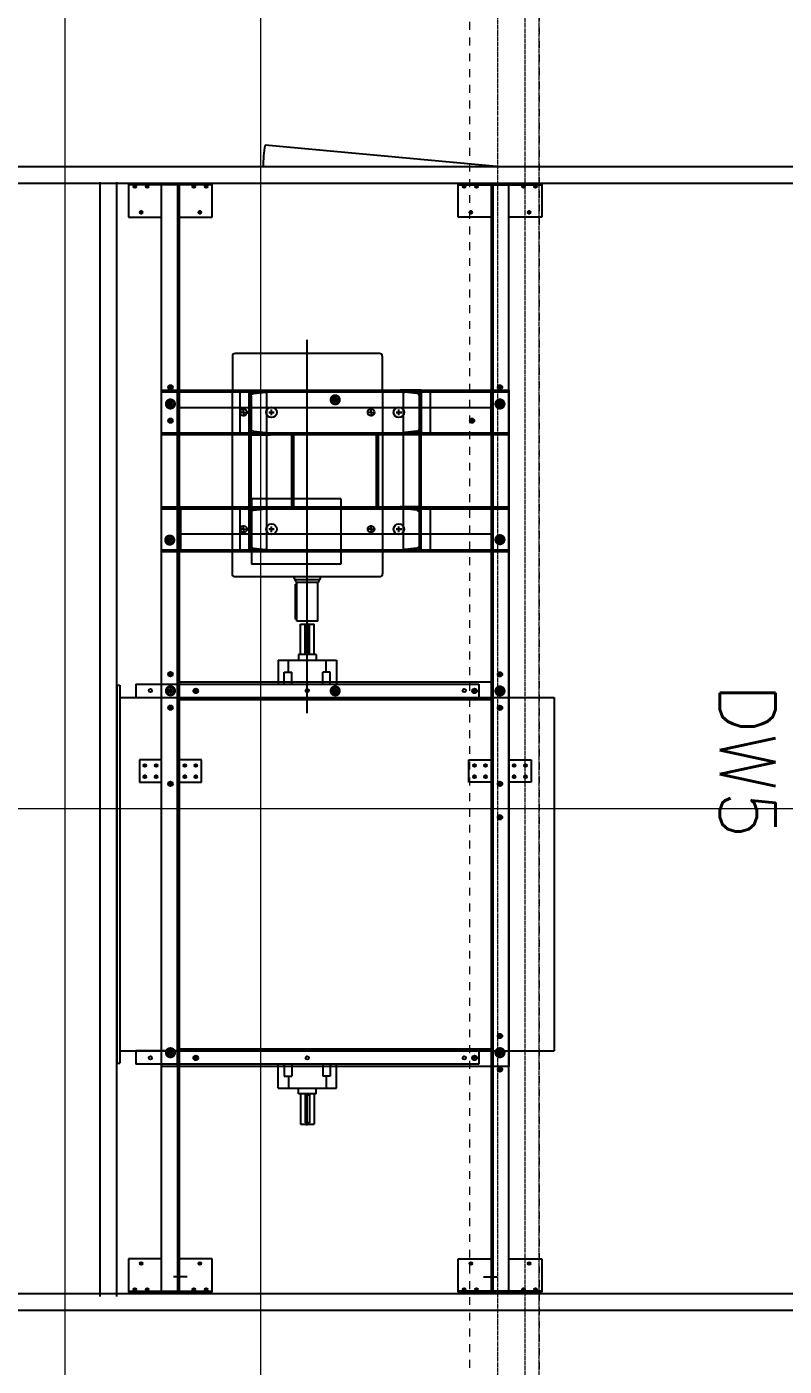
# Model space of a CAD drawing. Extents: x -32000 to 416743, y -254124 to 144214.
# Drawn here: x 251762 to 254479, y 79000 to 83802 of the extents above; entities that cross this region are included whole.
import ezdxf

# ---------------------------------------------------------------- set-up
doc = ezdxf.new("R2010")
doc.units = 0
doc.header["$LTSCALE"] = 10
for name, pattern in [('H12PL4$0$JJP_三點線', [0.9, 0.3, -0.15, 0, -0.15, 0, -0.15, 0, -0.15]), ('H12PL4$0$TAI_虛線', [5.644, 2.822, -2.822]), ('XFM1Q40$0$HIDDEN', [9.525, 6.35, -3.175]), ('XFM7P40ICA$0$H12PL4$0$DOTK1', [0.01, 0.005, -0.005]), ('XFM7P40ICA$0$H12PL4$0$JJP_三點線', [0.9, 0.3, -0.15, 0, -0.15, 0, -0.15, 0, -0.15]), ('XFM7P40ICA$0$H12PL4$0$JJP_虛線(退縮線、投影線、地下室範圍、非屬本工程、圖面分區)', [0.45, 0.3, -0.15])]:
    doc.linetypes.add(name, pattern=pattern)
for name, color, linetype in [('H12PL4$0$S-GRID', 252, 'Continuous'), ('H12PL4$0$S-SLAB-SHOW', 252, 'Continuous'), ('XFM1Q40$0$TYPE14X10', 7, 'Continuous'), ('XFM1Q40$0$槽鐵', 21, 'Continuous'), ('XFM7P40ICA$0$H12PL4$0$A-WALL-EX', 252, 'Continuous'), ('XFM7P40ICA$0$H12PL4$0$L40_19_MEJI', 252, 'Continuous'), ('XFM7P40ICA$0$H12PL4$0$L40_19_SUGATAD', 252, 'Continuous'), ('XFM7P40ICA$0$H12PL4$0$L40_19_TEMP', 252, 'Continuous'), ('XFM7P40ICA$0$H12PL4$0$S-GRID', 252, 'Continuous')]:
    doc.layers.add(name, color=color, linetype=linetype)
doc.styles.add('XFM1Q40$0$LSP', font='SIMPLEX.shx', dxfattribs={"bigfont": 'chineset.shx'})

# ---------------------------------------------------------------- blocks, each defined once
blk = doc.blocks.new('H12PL4')
at = {"layer": 'H12PL4$0$S-GRID', "linetype": 'H12PL4$0$JJP_三點線', "lineweight": 0}
blk.add_line((252600, 128250), (252600, -28000), dxfattribs=at)
at = {"layer": 'H12PL4$0$S-SLAB-SHOW', "linetype": 'H12PL4$0$TAI_虛線', "lineweight": 0, "flags": 128}
blk.add_lwpolyline([(253350, 87149.7), (253350, 32850)], dxfattribs=at)
blk = doc.blocks.new('XFM1Q40$0$A$C79553BDF')
at = {"layer": 'XFM1Q40$0$槽鐵', "linetype": 'XFM1Q40$0$HIDDEN', "ltscale": 100}
for p, q in [((-3365, 16129.1), (-3365, 16204.1)), ((-3365, 16192.1), (-3362.5, 16192.1)), ((-3352.8, 16144.7), (-3357.5, 16187.6)), ((-3217.1, 16144.7), (-3212.4, 16187.6)), ((-3205, 16192.1), (-3207.4, 16192.1)), ((-3205, 16129.1), (-3205, 16204.1)), ((-3227.1, 16135.6), (-3342.8, 16135.6)), ((-3210, 16129.1), (-3360, 16129.1))]:
    blk.add_line(p, q, dxfattribs=at)
for centre, radius, start, end in [((-3362.5, 16187.1), 5, 5, 90), ((-3207.4, 16187.1), 5, 90, 175), ((-3342.8, 16145.6), 10, 185, 270), ((-3227.1, 16145.6), 10, 270, 355)]:
    blk.add_arc(centre, radius, start, end, dxfattribs=at)
blk = doc.blocks.new('XFM1Q40$0$A$C10876e96')
at = {"layer": 'XFM1Q40$0$TYPE14X10', "color": 22}
for p, q in [((5253.2, 4100), (4410, 4178.1)), ((11918.2, 4100), (1318.2, 4100)), ((5253.2, 4100), (4403.2, 4100)), ((11858.2, 4040), (1318.2, 4040)), ((3818.2, 50), (3818.2, 4045)), ((3878.2, 50), (3878.2, 4045)), ((3920.6, 4040), (3920.6, 3920)), ((4220.6, 4040), (3920.6, 4040)), ((4220.6, 4036), (3920.6, 4036)), ((3942.6, 4032), (3942.6, 4036)), ((3986.6, 4032), (3986.6, 4036)), ((4039.1, 69), (4039.1, 4036)), ((4095.6, 4036), (4095.6, 69)), ((4102.1, 4036), (4102.1, 69)), ((4154.6, 4032), (4154.6, 4036)), ((4198.6, 4032), (4198.6, 4036)), ((4220.6, 3920), (4220.6, 4040)), ((5102.6, 3920), (5102.6, 4040)), ((5102.6, 4040), (5402.6, 4040)), ((5102.6, 4036), (5402.6, 4036)), ((5124.6, 4032), (5124.6, 4036)), ((5168.6, 4032), (5168.6, 4036)), ((5221.1, 4036), (5221.1, 69)), ((5227.6, 4036), (5227.6, 69)), ((5284.1, 69), (5284.1, 4036)), ((5336.6, 4032), (5336.6, 4036)), ((5380.6, 4032), (5380.6, 4036)), ((5402.6, 4040), (5402.6, 3920)), ((3940.6, 4030), (3936.6, 4030)), ((3943.6, 4030), (3941.6, 4030)), ((3942.6, 4029), (3942.6, 4031)), ((3942.6, 4028), (3942.6, 4024)), ((3944.6, 4030), (3948.6, 4030)), ((3984.6, 4030), (3980.6, 4030)), ((3987.6, 4030), (3985.6, 4030)), ((3986.6, 4029), (3986.6, 4031)), ((3986.6, 4028), (3986.6, 4024)), ((3988.6, 4030), (3992.6, 4030)), ((4152.6, 4030), (4148.6, 4030)), ((4155.6, 4030), (4153.6, 4030)), ((4154.6, 4029), (4154.6, 4031)), ((4154.6, 4028), (4154.6, 4024)), ((4156.6, 4030), (4160.6, 4030)), ((4196.6, 4030), (4192.6, 4030)), ((4199.6, 4030), (4197.6, 4030)), ((4198.6, 4029), (4198.6, 4031)), ((4198.6, 4028), (4198.6, 4024)), ((4200.6, 4030), (4204.6, 4030)), ((5122.6, 4030), (5118.6, 4030)), ((5123.6, 4030), (5125.6, 4030)), ((5124.6, 4029), (5124.6, 4031)), ((5124.6, 4028), (5124.6, 4024)), ((5126.6, 4030), (5130.6, 4030)), ((5166.6, 4030), (5162.6, 4030)), ((5167.6, 4030), (5169.6, 4030)), ((5168.6, 4029), (5168.6, 4031)), ((5168.6, 4028), (5168.6, 4024)), ((5170.6, 4030), (5174.6, 4030)), ((5334.6, 4030), (5330.6, 4030)), ((5335.6, 4030), (5337.6, 4030)), ((5336.6, 4029), (5336.6, 4031)), ((5336.6, 4028), (5336.6, 4024)), ((5338.6, 4030), (5342.6, 4030)), ((5378.6, 4030), (5374.6, 4030)), ((5379.6, 4030), (5381.6, 4030)), ((5380.6, 4029), (5380.6, 4031)), ((5380.6, 4028), (5380.6, 4024)), ((5382.6, 4030), (5386.6, 4030)), ((3965.6, 3939), (3965.6, 3943)), ((3965.6, 3936), (3965.6, 3938)), ((4175.6, 3939), (4175.6, 3943)), ((4175.6, 3936), (4175.6, 3938)), ((5147.6, 3939), (5147.6, 3943)), ((5147.6, 3936), (5147.6, 3938)), ((5357.6, 3939), (5357.6, 3943)), ((5357.6, 3936), (5357.6, 3938)), ((3920.6, 3920), (4039.1, 3920)), ((3963.6, 3937), (3959.6, 3937)), ((3966.6, 3937), (3964.6, 3937)), ((3965.6, 3935), (3965.6, 3931)), ((3967.6, 3937), (3971.6, 3937)), ((4102.1, 3920), (4220.6, 3920)), ((4173.6, 3937), (4169.6, 3937)), ((4176.6, 3937), (4174.6, 3937)), ((4175.6, 3935), (4175.6, 3931)), ((4177.6, 3937), (4181.6, 3937)), ((5221.1, 3920), (5102.6, 3920)), ((5145.6, 3937), (5141.6, 3937)), ((5146.6, 3937), (5148.6, 3937)), ((5147.6, 3935), (5147.6, 3931)), ((5149.6, 3937), (5153.6, 3937)), ((5402.6, 3920), (5284.1, 3920)), ((5355.6, 3937), (5351.6, 3937)), ((5356.6, 3937), (5358.6, 3937)), ((5357.6, 3935), (5357.6, 3931)), ((5359.6, 3937), (5363.6, 3937)), ((4561.6, 2162.4), (4561.6, 3479.4)), ((4561.6, 2162.4), (4561.6, 3479.4)), ((4292.6, 3420.9), (4292.6, 3295.9)), ((4820.6, 3430.9), (4302.6, 3430.9)), ((4830.6, 3420.9), (4830.6, 3295.9)), ((4070.6, 3311.9), (4070.6, 3318.9)), ((5252.6, 3311.9), (5252.6, 3318.9)), ((4039.1, 3299.9), (5284.1, 3299.9)), ((4039.1, 874), (4039.1, 3299.9)), ((4039.1, 3293.4), (5284.1, 3293.4)), ((4068.6, 3309.9), (4061.6, 3309.9)), ((4071.6, 3309.9), (4069.6, 3309.9)), ((4070.6, 3310.9), (4070.6, 3308.9)), ((4070.6, 3307.9), (4070.6, 3300.9)), ((4072.6, 3309.9), (4079.6, 3309.9)), ((4095.6, 2732.9), (4095.6, 3299.9)), ((4095.6, 3144.9), (4095.6, 3299.9)), ((4102.1, 3144.9), (4102.1, 3299.9)), ((4102.1, 2732.9), (4102.1, 3299.9)), ((4831.6, 3295.9), (4291.6, 3295.9)), ((4291.6, 3295.9), (4291.6, 2640.9)), ((4320.6, 3144.9), (4320.6, 3294.9)), ((4353.1, 2720.9), (4353.1, 3299.9)), ((4359.6, 2720.9), (4359.6, 3299.9)), ((4416.1, 2721), (4416.1, 3299.9)), ((4661.6, 3259.9), (4661.6, 3269.9)), ((4831.6, 3295.9), (4831.6, 2640.9)), ((4907.1, 2720.9), (4907.1, 3299.9)), ((4963.6, 2720.9), (4963.6, 3298.4)), ((4970.1, 2720.9), (4970.1, 3299.9)), ((5002.6, 3294.9), (5002.6, 3144.9)), ((5221.1, 3144.9), (5221.1, 3299.9)), ((5221.1, 3299.9), (5221.1, 2732.9)), ((5227.6, 3299.9), (5227.6, 2732.9)), ((5227.6, 3144.9), (5227.6, 3299.9)), ((5250.6, 3309.9), (5243.6, 3309.9)), ((5251.6, 3309.9), (5253.6, 3309.9)), ((5252.6, 3310.9), (5252.6, 3308.9)), ((5252.6, 3307.9), (5252.6, 3300.9)), ((5254.6, 3309.9), (5261.6, 3309.9)), ((5284.1, 3299.9), (5284.1, 874)), ((4075.6, 3249.9), (4065.6, 3249.9)), ((4070.6, 3244.9), (4070.6, 3254.9)), ((4102.1, 3236.9), (5221.1, 3236.9)), ((4331.1, 3219.9), (4318.1, 3219.9)), ((4334.1, 3219.9), (4332.1, 3219.9)), ((4333.1, 3221.9), (4333.1, 3234.9)), ((4333.1, 3218.9), (4333.1, 3220.9)), ((4333.1, 3217.9), (4333.1, 3204.9)), ((4335.1, 3219.9), (4348.1, 3219.9)), ((4443.1, 3219.9), (4423.1, 3219.9)), ((4423.1, 3219.9), (4443.1, 3219.9)), ((4443.1, 3219.9), (4423.1, 3219.9)), ((4443.1, 3219.9), (4423.1, 3219.9)), ((4433.1, 3209.9), (4433.1, 3229.9)), ((4433.1, 3209.9), (4433.1, 3229.9)), ((4433.1, 3209.9), (4433.1, 3229.9)), ((4433.1, 3209.9), (4433.1, 3229.9)), ((4666.6, 3264.9), (4656.6, 3264.9)), ((4788.1, 3219.9), (4775.1, 3219.9)), ((4789.1, 3219.9), (4791.1, 3219.9)), ((4790.1, 3221.9), (4790.1, 3234.9)), ((4790.1, 3218.9), (4790.1, 3220.9)), ((4790.1, 3217.9), (4790.1, 3204.9)), ((4792.1, 3219.9), (4805.1, 3219.9)), ((4880.1, 3219.9), (4900.1, 3219.9)), ((4900.1, 3219.9), (4880.1, 3219.9)), ((4900.1, 3219.9), (4880.1, 3219.9)), ((4890.1, 3209.9), (4890.1, 3229.9)), ((4890.1, 3209.9), (4890.1, 3229.9)), ((4890.1, 3209.9), (4890.1, 3229.9)), ((5257.6, 3249.9), (5247.6, 3249.9)), ((5252.6, 3244.9), (5252.6, 3254.9)), ((4068.6, 3189.9), (4061.6, 3189.9)), ((4071.6, 3189.9), (4069.6, 3189.9)), ((4070.6, 3191.9), (4070.6, 3198.9)), ((4070.6, 3190.9), (4070.6, 3188.9)), ((4070.6, 3187.9), (4070.6, 3180.9)), ((4072.6, 3189.9), (4079.6, 3189.9)), ((5150.6, 3189.9), (5143.6, 3189.9)), ((5151.6, 3189.9), (5153.6, 3189.9)), ((5152.6, 3191.9), (5152.6, 3198.9)), ((5152.6, 3190.9), (5152.6, 3188.9)), ((5152.6, 3187.9), (5152.6, 3180.9)), ((5154.6, 3189.9), (5161.6, 3189.9)), ((4039.1, 3146.4), (5284.1, 3146.4)), ((4039.1, 3139.9), (5284.1, 3139.9)), ((4506.6, 2880.9), (4506.6, 3139.9)), ((4513.1, 2880.9), (4513.1, 3139.9)), ((4810.1, 2880.9), (4810.1, 3139.9)), ((4816.6, 2880.9), (4816.6, 3139.9)), ((4681.6, 2909.9), (4361.6, 2909.9)), ((4361.6, 2909.9), (4361.6, 2675.9)), ((4681.6, 2909.9), (4681.6, 2675.9)), ((4039.1, 2880.9), (5284.1, 2880.9)), ((4039.1, 2874.4), (5284.1, 2874.4)), ((4101.1, 2725.9), (4101.1, 2875.9)), ((4107.6, 2725.9), (4107.6, 2875.9)), ((4320.6, 2725.9), (4320.6, 2875.9)), ((5002.6, 2875.9), (5002.6, 2725.9)), ((4331.1, 2800.9), (4318.1, 2800.9)), ((4334.1, 2800.9), (4332.1, 2800.9)), ((4333.1, 2802.9), (4333.1, 2815.9)), ((4333.1, 2799.9), (4333.1, 2801.9)), ((4333.1, 2798.9), (4333.1, 2785.9)), ((4335.1, 2800.9), (4348.1, 2800.9)), ((4443.1, 2800.9), (4423.1, 2800.9)), ((4423.1, 2800.9), (4443.1, 2800.9)), ((4443.1, 2800.9), (4423.1, 2800.9)), ((4443.1, 2800.9), (4423.1, 2800.9)), ((4433.1, 2790.9), (4433.1, 2810.9)), ((4433.1, 2790.9), (4433.1, 2810.9)), ((4433.1, 2790.9), (4433.1, 2810.9)), ((4433.1, 2790.9), (4433.1, 2810.9)), ((4788.1, 2800.9), (4775.1, 2800.9)), ((4789.1, 2800.9), (4791.1, 2800.9)), ((4790.1, 2802.9), (4790.1, 2815.9)), ((4790.1, 2799.9), (4790.1, 2801.9)), ((4790.1, 2798.9), (4790.1, 2785.9)), ((4792.1, 2800.9), (4805.1, 2800.9)), ((4880.1, 2800.9), (4900.1, 2800.9)), ((4900.1, 2800.9), (4880.1, 2800.9)), ((4900.1, 2800.9), (4880.1, 2800.9)), ((4890.1, 2790.9), (4890.1, 2810.9)), ((4890.1, 2790.9), (4890.1, 2810.9)), ((4890.1, 2790.9), (4890.1, 2810.9)), ((4073.1, 2761.9), (4063.1, 2761.9)), ((4068.1, 2756.9), (4068.1, 2766.9)), ((4101.1, 2783.9), (5221.1, 2783.9)), ((5257.6, 2763.4), (5247.6, 2763.4)), ((5252.6, 2758.4), (5252.6, 2768.4)), ((4039.1, 2727.4), (5284.1, 2727.4)), ((4039.1, 2720.9), (5284.1, 2720.9)), ((4095.6, 874), (4095.6, 2735.4)), ((4102.1, 874), (4102.1, 2735.4)), ((4965.1, 2720.9), (4890.1, 2720.9)), ((5221.1, 2735.4), (5221.1, 874)), ((5227.6, 2735.4), (5227.6, 874)), ((4681.6, 2675.9), (4361.6, 2675.9)), ((4561.6, 2460.5), (4561.6, 2649.3)), ((4301.6, 2630.9), (4821.6, 2630.9)), ((4514.6, 2625.9), (4514.6, 2630.9)), ((4519.6, 2620.9), (4603.6, 2620.9)), ((4519.6, 2615.9), (4519.6, 2620.9)), ((4524.1, 2603.9), (4519.6, 2603.9)), ((4519.6, 2477.9), (4519.6, 2603.9)), ((4524.1, 2470.9), (4524.1, 2610.9)), ((4524.6, 2610.9), (4598.6, 2610.9)), ((4599.1, 2470.9), (4599.1, 2610.9)), ((4603.6, 2615.9), (4603.6, 2620.9)), ((4608.6, 2625.9), (4608.6, 2630.9)), ((4524.1, 2477.9), (4519.6, 2477.9)), ((4599.1, 2470.9), (4524.1, 2470.9)), ((4537.6, 2351.5), (4537.6, 2460.5)), ((4537.6, 2460.5), (4585.6, 2460.5)), ((4553.6, 2355.5), (4553.6, 2455.5)), ((4569.6, 2455.5), (4553.6, 2455.5)), ((4561.6, 2465.4), (4561.6, 2351.5)), ((4569.6, 2355.5), (4569.6, 2455.5)), ((4585.6, 2351.5), (4585.6, 2460.5)), ((4553.6, 2355.5), (4569.6, 2355.5)), ((4456.6, 2331.5), (4666.6, 2331.5)), ((4456.6, 2331.5), (4456.6, 2245)), ((4494.1, 2288.2), (4494.1, 2331.5)), ((4530.1, 2351.5), (4530.1, 2331.5)), ((4593.1, 2351.5), (4530.1, 2351.5)), ((4593.1, 2351.5), (4593.1, 2331.5)), ((4629.1, 2288.2), (4629.1, 2331.5)), ((4666.6, 2331.5), (4666.6, 2245)), ((4068.6, 2281), (4061.6, 2281)), ((4071.6, 2281), (4069.6, 2281)), ((4070.6, 2283), (4070.6, 2290)), ((4070.6, 2282), (4070.6, 2280)), ((4070.6, 2279), (4070.6, 2272)), ((4072.6, 2281), (4079.6, 2281)), ((4479.1, 2288.2), (4506.5, 2288.2)), ((4479.1, 2245), (4479.1, 2288.2)), ((4506.5, 2245), (4506.5, 2288.2)), ((4616.8, 2245), (4616.8, 2288.2)), ((4644.1, 2288.2), (4616.8, 2288.2)), ((4644.1, 2245), (4644.1, 2288.2)), ((5250.6, 2280.5), (5243.6, 2280.5)), ((5253.6, 2280.5), (5251.6, 2280.5)), ((5252.6, 2282.5), (5252.6, 2289.5)), ((5252.6, 2281.5), (5252.6, 2279.5)), ((5252.6, 2278.5), (5252.6, 2271.5)), ((5254.6, 2280.5), (5261.6, 2280.5)), ((3878.6, 2242), (3878.6, 886)), ((3878.6, 2242), (3888.6, 2242)), ((3888.6, 2242), (3888.6, 886)), ((3946.6, 2245), (3946.6, 2197)), ((3946.6, 2245), (5176.6, 2245)), ((4075.6, 2221.5), (4065.6, 2221.5)), ((4070.6, 2216.5), (4070.6, 2226.5)), ((5221.1, 2252.5), (4102.1, 2252.5)), ((4166.6, 2221), (4156.6, 2221)), ((4161.6, 2216), (4161.6, 2226)), ((4561.6, 2141.3), (4561.6, 2243.3)), ((4671.6, 2221), (4651.6, 2221)), ((4661.6, 2211), (4661.6, 2231)), ((5166.6, 2221), (5156.6, 2221)), ((5161.6, 2216), (5161.6, 2226)), ((5176.6, 2245), (5176.6, 2197)), ((5257.6, 2221), (5247.6, 2221)), ((5252.6, 2216), (5252.6, 2226)), ((3888.6, 2197), (5446.6, 2197)), ((3946.6, 2197), (5176.6, 2197)), ((4070.6, 2163), (4070.6, 2170)), ((4070.6, 2162), (4070.6, 2160)), ((5221.1, 2189.5), (4102.1, 2189.5)), ((5252.6, 2162.5), (5252.6, 2169.5)), ((5252.6, 2161.5), (5252.6, 2159.5)), ((5446.6, 2197), (5446.6, 931)), ((4068.6, 2161), (4061.6, 2161)), ((4071.6, 2161), (4069.6, 2161)), ((4070.6, 2159), (4070.6, 2152)), ((4072.6, 2161), (4079.6, 2161)), ((5250.6, 2160.5), (5243.6, 2160.5)), ((5253.6, 2160.5), (5251.6, 2160.5)), ((5252.6, 2158.5), (5252.6, 2151.5)), ((5254.6, 2160.5), (5261.6, 2160.5)), ((3959.1, 1973.5), (3959.1, 1893.5)), ((4039.1, 1973.5), (3959.1, 1973.5)), ((4182.1, 1973.5), (4102.1, 1973.5)), ((4182.1, 1893.5), (4182.1, 1973.5)), ((5141.1, 1893.5), (5141.1, 1973.5)), ((5141.1, 1973.5), (5221.1, 1973.5)), ((5284.1, 1973.5), (5364.1, 1973.5)), ((5364.1, 1973.5), (5364.1, 1893.5)), ((3977.1, 1953.5), (3973.1, 1953.5)), ((3980.1, 1953.5), (3978.1, 1953.5)), ((3979.1, 1955.5), (3979.1, 1959.5)), ((3979.1, 1952.5), (3979.1, 1954.5)), ((3979.1, 1951.5), (3979.1, 1947.5)), ((3981.1, 1953.5), (3985.1, 1953.5)), ((4017.1, 1953.5), (4013.1, 1953.5)), ((4020.1, 1953.5), (4018.1, 1953.5)), ((4019.1, 1955.5), (4019.1, 1959.5)), ((4019.1, 1952.5), (4019.1, 1954.5)), ((4019.1, 1951.5), (4019.1, 1947.5)), ((4021.1, 1953.5), (4025.1, 1953.5)), ((4120.1, 1953.5), (4116.1, 1953.5)), ((4123.1, 1953.5), (4121.1, 1953.5)), ((4122.1, 1955.5), (4122.1, 1959.5)), ((4122.1, 1952.5), (4122.1, 1954.5)), ((4122.1, 1951.5), (4122.1, 1947.5)), ((4124.1, 1953.5), (4128.1, 1953.5)), ((4160.1, 1953.5), (4156.1, 1953.5)), ((4163.1, 1953.5), (4161.1, 1953.5)), ((4162.1, 1955.5), (4162.1, 1959.5)), ((4162.1, 1952.5), (4162.1, 1954.5)), ((4162.1, 1951.5), (4162.1, 1947.5)), ((4164.1, 1953.5), (4168.1, 1953.5)), ((5159.1, 1953.5), (5155.1, 1953.5)), ((5160.1, 1953.5), (5162.1, 1953.5)), ((5161.1, 1955.5), (5161.1, 1959.5)), ((5161.1, 1952.5), (5161.1, 1954.5)), ((5161.1, 1951.5), (5161.1, 1947.5)), ((5163.1, 1953.5), (5167.1, 1953.5)), ((5199.1, 1953.5), (5195.1, 1953.5)), ((5200.1, 1953.5), (5202.1, 1953.5)), ((5201.1, 1955.5), (5201.1, 1959.5)), ((5201.1, 1952.5), (5201.1, 1954.5)), ((5201.1, 1951.5), (5201.1, 1947.5)), ((5203.1, 1953.5), (5207.1, 1953.5)), ((5302.1, 1953.5), (5298.1, 1953.5)), ((5303.1, 1953.5), (5305.1, 1953.5)), ((5304.1, 1955.5), (5304.1, 1959.5)), ((5304.1, 1952.5), (5304.1, 1954.5)), ((5304.1, 1951.5), (5304.1, 1947.5)), ((5306.1, 1953.5), (5310.1, 1953.5)), ((5342.1, 1953.5), (5338.1, 1953.5)), ((5343.1, 1953.5), (5345.1, 1953.5)), ((5344.1, 1955.5), (5344.1, 1959.5)), ((5344.1, 1952.5), (5344.1, 1954.5)), ((5344.1, 1951.5), (5344.1, 1947.5)), ((5346.1, 1953.5), (5350.1, 1953.5)), ((3959.1, 1893.5), (4039.1, 1893.5)), ((3977.1, 1913.5), (3973.1, 1913.5)), ((3980.1, 1913.5), (3978.1, 1913.5)), ((3979.1, 1915.5), (3979.1, 1919.5)), ((3979.1, 1912.5), (3979.1, 1914.5)), ((3979.1, 1911.5), (3979.1, 1907.5)), ((3981.1, 1913.5), (3985.1, 1913.5)), ((4017.1, 1913.5), (4013.1, 1913.5)), ((4020.1, 1913.5), (4018.1, 1913.5)), ((4019.1, 1915.5), (4019.1, 1919.5)), ((4019.1, 1912.5), (4019.1, 1914.5)), ((4019.1, 1911.5), (4019.1, 1907.5)), ((4021.1, 1913.5), (4025.1, 1913.5)), ((4068.6, 1888), (4061.6, 1888)), ((4071.6, 1888), (4069.6, 1888)), ((4070.6, 1890), (4070.6, 1897)), ((4070.6, 1887), (4070.6, 1889)), ((4070.6, 1886), (4070.6, 1879)), ((4072.6, 1888), (4079.6, 1888)), ((4102.1, 1893.5), (4182.1, 1893.5)), ((4120.1, 1913.5), (4116.1, 1913.5)), ((4123.1, 1913.5), (4121.1, 1913.5)), ((4122.1, 1915.5), (4122.1, 1919.5)), ((4122.1, 1912.5), (4122.1, 1914.5)), ((4122.1, 1911.5), (4122.1, 1907.5)), ((4124.1, 1913.5), (4128.1, 1913.5)), ((4160.1, 1913.5), (4156.1, 1913.5)), ((4163.1, 1913.5), (4161.1, 1913.5)), ((4162.1, 1915.5), (4162.1, 1919.5)), ((4162.1, 1912.5), (4162.1, 1914.5)), ((4162.1, 1911.5), (4162.1, 1907.5)), ((4164.1, 1913.5), (4168.1, 1913.5)), ((5221.1, 1893.5), (5141.1, 1893.5)), ((5159.1, 1913.5), (5155.1, 1913.5)), ((5160.1, 1913.5), (5162.1, 1913.5)), ((5161.1, 1915.5), (5161.1, 1919.5)), ((5161.1, 1912.5), (5161.1, 1914.5)), ((5161.1, 1911.5), (5161.1, 1907.5)), ((5163.1, 1913.5), (5167.1, 1913.5)), ((5199.1, 1913.5), (5195.1, 1913.5)), ((5200.1, 1913.5), (5202.1, 1913.5)), ((5201.1, 1915.5), (5201.1, 1919.5)), ((5201.1, 1912.5), (5201.1, 1914.5)), ((5201.1, 1911.5), (5201.1, 1907.5)), ((5203.1, 1913.5), (5207.1, 1913.5)), ((5250.6, 1888), (5243.6, 1888)), ((5251.6, 1888), (5253.6, 1888)), ((5252.6, 1890), (5252.6, 1897)), ((5252.6, 1887), (5252.6, 1889)), ((5252.6, 1886), (5252.6, 1879)), ((5254.6, 1888), (5261.6, 1888)), ((5364.1, 1893.5), (5284.1, 1893.5)), ((5302.1, 1913.5), (5298.1, 1913.5)), ((5303.1, 1913.5), (5305.1, 1913.5)), ((5304.1, 1915.5), (5304.1, 1919.5)), ((5304.1, 1912.5), (5304.1, 1914.5)), ((5304.1, 1911.5), (5304.1, 1907.5)), ((5306.1, 1913.5), (5310.1, 1913.5)), ((5342.1, 1913.5), (5338.1, 1913.5)), ((5343.1, 1913.5), (5345.1, 1913.5)), ((5344.1, 1915.5), (5344.1, 1919.5)), ((5344.1, 1912.5), (5344.1, 1914.5)), ((5344.1, 1911.5), (5344.1, 1907.5)), ((5346.1, 1913.5), (5350.1, 1913.5)), ((5252.6, 1770), (5252.6, 1777)), ((5250.6, 1768), (5243.6, 1768)), ((5251.6, 1768), (5253.6, 1768)), ((5252.6, 1767), (5252.6, 1769)), ((5252.6, 1766), (5252.6, 1759)), ((5254.6, 1768), (5261.6, 1768)), ((5250.6, 984), (5243.6, 984)), ((5251.6, 984), (5253.6, 984)), ((5252.6, 986), (5252.6, 993)), ((5252.6, 983), (5252.6, 985)), ((5252.6, 982), (5252.6, 975)), ((5254.6, 984), (5261.6, 984)), ((3888.6, 931), (5446.6, 931)), ((5176.6, 931), (3946.6, 931)), ((3946.6, 931), (3946.6, 883)), ((4075.6, 924), (4065.6, 924)), ((4070.6, 919), (4070.6, 929)), ((5227.6, 937), (4102.1, 937)), ((5227.6, 930.5), (4102.1, 930.5)), ((5176.6, 931), (5176.6, 883)), ((5257.6, 924), (5247.6, 924)), ((5252.6, 919), (5252.6, 929)), ((3878.6, 886), (3888.6, 886)), ((5176.6, 883), (3946.6, 883)), ((5284.1, 874), (4039.1, 874)), ((4166.6, 905.5), (4156.6, 905.5)), ((4161.6, 900.5), (4161.6, 910.5)), ((4456.6, 796.5), (4456.6, 883)), ((4479.1, 883), (4479.1, 839.7)), ((4506.5, 883), (4506.5, 839.7)), ((4616.8, 883), (4616.8, 839.7)), ((4644.1, 883), (4644.1, 839.7)), ((4666.6, 796.5), (4666.6, 883)), ((5166.6, 905.5), (5156.6, 905.5)), ((5161.6, 900.5), (5161.6, 910.5)), ((5252.6, 866), (5252.6, 873)), ((5252.6, 863), (5252.6, 865)), ((4479.1, 839.7), (4506.5, 839.7)), ((4494.1, 839.7), (4494.1, 796.5)), ((4644.1, 839.7), (4616.8, 839.7)), ((4629.1, 839.7), (4629.1, 796.5)), ((5250.6, 864), (5243.6, 864)), ((5251.6, 864), (5253.6, 864)), ((5252.6, 862), (5252.6, 855)), ((5254.6, 864), (5261.6, 864)), ((4456.6, 796.5), (4666.6, 796.5)), ((4530.1, 776.5), (4530.1, 796.5)), ((4593.1, 776.5), (4530.1, 776.5)), ((4537.6, 776.5), (4537.6, 667.5)), ((4553.6, 772.5), (4569.6, 772.5)), ((4553.6, 772.5), (4553.6, 672.5)), ((4561.6, 662.5), (4561.6, 776.5)), ((4569.6, 772.5), (4569.6, 672.5)), ((4585.6, 776.5), (4585.6, 667.5)), ((4593.1, 776.5), (4593.1, 796.5)), ((4569.6, 672.5), (4553.6, 672.5)), ((4537.6, 667.5), (4585.6, 667.5)), ((3920.6, 185), (3920.6, 65)), ((4039.1, 185), (3920.6, 185)), ((3963.6, 168), (3959.6, 168)), ((3964.6, 168), (3966.6, 168)), ((3965.6, 170), (3965.6, 174)), ((3965.6, 169), (3965.6, 167)), ((3965.6, 166), (3965.6, 162)), ((3967.6, 168), (3971.6, 168)), ((4220.6, 185), (4102.1, 185)), ((4173.6, 168), (4169.6, 168)), ((4174.6, 168), (4176.6, 168)), ((4175.6, 170), (4175.6, 174)), ((4175.6, 169), (4175.6, 167)), ((4175.6, 166), (4175.6, 162)), ((4177.6, 168), (4181.6, 168)), ((4220.6, 65), (4220.6, 185)), ((5102.6, 65), (5102.6, 185)), ((5102.6, 185), (5221.1, 185)), ((5145.6, 168), (5141.6, 168)), ((5148.6, 168), (5146.6, 168)), ((5147.6, 170), (5147.6, 174)), ((5147.6, 169), (5147.6, 167)), ((5147.6, 166), (5147.6, 162)), ((5149.6, 168), (5153.6, 168)), ((5284.1, 185), (5402.6, 185)), ((5355.6, 168), (5351.6, 168)), ((5358.6, 168), (5356.6, 168)), ((5357.6, 170), (5357.6, 174)), ((5357.6, 169), (5357.6, 167)), ((5357.6, 166), (5357.6, 162)), ((5359.6, 168), (5363.6, 168)), ((5402.6, 185), (5402.6, 65)), ((4130.1, 121), (4082, 121)), ((5193.2, 121), (5241.3, 121)), ((11858.2, 60), (1318.2, 60)), ((3920.6, 69), (4220.6, 69)), ((3920.6, 65), (4220.6, 65)), ((3940.6, 75), (3936.6, 75)), ((3941.6, 75), (3943.6, 75)), ((3942.6, 77), (3942.6, 81)), ((3942.6, 76), (3942.6, 74)), ((3942.6, 73), (3942.6, 69)), ((3944.6, 75), (3948.6, 75)), ((3984.6, 75), (3980.6, 75)), ((3985.6, 75), (3987.6, 75)), ((3986.6, 77), (3986.6, 81)), ((3986.6, 76), (3986.6, 74)), ((3986.6, 73), (3986.6, 69)), ((3988.6, 75), (3992.6, 75)), ((4152.6, 75), (4148.6, 75)), ((4153.6, 75), (4155.6, 75)), ((4154.6, 77), (4154.6, 81)), ((4154.6, 76), (4154.6, 74)), ((4154.6, 73), (4154.6, 69)), ((4156.6, 75), (4160.6, 75)), ((4196.6, 75), (4192.6, 75)), ((4197.6, 75), (4199.6, 75)), ((4198.6, 77), (4198.6, 81)), ((4198.6, 76), (4198.6, 74)), ((4198.6, 73), (4198.6, 69)), ((4200.6, 75), (4204.6, 75)), ((5402.6, 69), (5102.6, 69)), ((5402.6, 65), (5102.6, 65)), ((5122.6, 75), (5118.6, 75)), ((5125.6, 75), (5123.6, 75)), ((5124.6, 77), (5124.6, 81)), ((5124.6, 76), (5124.6, 74)), ((5124.6, 73), (5124.6, 69)), ((5126.6, 75), (5130.6, 75)), ((5166.6, 75), (5162.6, 75)), ((5169.6, 75), (5167.6, 75)), ((5168.6, 77), (5168.6, 81)), ((5168.6, 76), (5168.6, 74)), ((5168.6, 73), (5168.6, 69)), ((5170.6, 75), (5174.6, 75)), ((5334.6, 75), (5330.6, 75)), ((5337.6, 75), (5335.6, 75)), ((5336.6, 77), (5336.6, 81)), ((5336.6, 76), (5336.6, 74)), ((5336.6, 73), (5336.6, 69)), ((5338.6, 75), (5342.6, 75)), ((5378.6, 75), (5374.6, 75)), ((5381.6, 75), (5379.6, 75)), ((5380.6, 77), (5380.6, 81)), ((5380.6, 76), (5380.6, 74)), ((5380.6, 73), (5380.6, 69)), ((5382.6, 75), (5386.6, 75)), ((11918.2, 0), (1318.2, 0))]:
    blk.add_line(p, q, dxfattribs=at)
at = {"layer": 'XFM1Q40$0$TYPE14X10', "color": 22, "const_width": 10}
for points in [[(4070.6, 3234.9, 1), (4070.6, 3264.9, 1)], [(4661.6, 3249.9, 1), (4661.6, 3279.9, 1)], [(5252.6, 3234.9, 1), (5252.6, 3264.9, 1)], [(4068.1, 2746.9, 1), (4068.1, 2776.9, 1)], [(5252.6, 2748.4, 1), (5252.6, 2778.4, 1)], [(4070.6, 2206.5, 1), (4070.6, 2236.5, 1)], [(4661.6, 2206, 1), (4661.6, 2236, 1)], [(5252.6, 2206, 1), (5252.6, 2236, 1)], [(4070.6, 909, 1), (4070.6, 939, 1)], [(5252.6, 909, 1), (5252.6, 939, 1)]]:
    blk.add_lwpolyline(points, format="xyb", close=True, dxfattribs=at)
at = {"layer": 'XFM1Q40$0$TYPE14X10', "color": 22}
for centre, radius in [((3942.6, 4030), 5), ((3986.6, 4030), 5), ((4154.6, 4030), 5), ((4198.6, 4030), 5), ((5124.6, 4030), 5), ((5168.6, 4030), 5), ((5336.6, 4030), 5), ((5380.6, 4030), 5), ((3965.6, 3937), 5), ((4175.6, 3937), 5), ((5147.6, 3937), 5), ((5357.6, 3937), 5), ((4070.6, 3309.9), 8), ((5252.6, 3309.9), 8), ((4661.6, 3264.9), 7), ((4070.6, 3249.9), 7), ((4333.1, 3219.9), 12), ((4433.1, 3219.9), 19), ((4790.1, 3219.9), 12), ((4890.1, 3219.9), 19), ((5252.6, 3249.9), 7), ((4070.6, 3189.9), 8), ((5152.6, 3189.9), 8), ((4333.1, 2800.9), 12), ((4433.1, 2800.9), 19), ((4790.1, 2800.9), 12), ((4890.1, 2800.9), 19), ((4068.1, 2761.9), 7), ((5252.6, 2763.4), 7), ((4070.6, 2281), 8), ((5252.6, 2280.5), 8), ((3998.6, 2222.5), 6), ((4070.6, 2221.5), 7), ((4161.6, 2221), 8.5), ((4561.6, 2222.5), 6), ((4661.6, 2221), 7), ((5124.6, 2222.5), 6), ((5161.6, 2221), 8.5), ((5252.6, 2221), 7), ((4070.6, 2161), 8), ((5252.6, 2160.5), 8), ((3979.1, 1953.5), 5), ((4019.1, 1953.5), 5), ((4122.1, 1953.5), 5), ((4162.1, 1953.5), 5), ((5161.1, 1953.5), 5), ((5201.1, 1953.5), 5), ((5304.1, 1953.5), 5), ((5344.1, 1953.5), 5), ((3979.1, 1913.5), 5), ((4019.1, 1913.5), 5), ((4070.6, 1888), 8), ((4122.1, 1913.5), 5), ((4162.1, 1913.5), 5), ((5161.1, 1913.5), 5), ((5201.1, 1913.5), 5), ((5252.6, 1888), 8), ((5304.1, 1913.5), 5), ((5344.1, 1913.5), 5), ((5252.6, 1768), 8), ((5252.6, 984), 8), ((4070.6, 924), 7), ((4161.6, 905.5), 8.5), ((5161.6, 905.5), 8.5), ((5252.6, 924), 8), ((3998.6, 905.5), 6), ((4561.6, 905.5), 6), ((5124.6, 905.5), 6), ((5252.6, 864), 8), ((3965.6, 168), 5), ((4175.6, 168), 5), ((5147.6, 168), 5), ((5357.6, 168), 5), ((3942.6, 75), 5), ((3986.6, 75), 5), ((4154.6, 75), 5), ((4198.6, 75), 5), ((5124.6, 75), 5), ((5168.6, 75), 5), ((5336.6, 75), 5), ((5380.6, 75), 5)]:
    blk.add_circle(centre, radius, dxfattribs=at)
for centre, radius, start, end in [((4853.2, 4100), 450, 170, 180), ((4302.6, 3420.9), 10, 90, 180), ((4820.6, 3420.9), 10, 0, 90), ((4301.6, 2640.9), 10, 180, 270), ((4519.6, 2625.9), 5, 180, 270), ((4524.6, 2615.9), 5, 180, 270), ((4598.6, 2615.9), 5, 270, 0), ((4603.6, 2625.9), 5, 270, 0), ((4821.6, 2640.9), 10, 270, 0)]:
    blk.add_arc(centre, radius, start, end, dxfattribs=at)
at = {"layer": 'XFM1Q40$0$TYPE14X10', "color": 22, "xscale": -1}
for p, rotation in [((-11776, 6504.8), 270), ((21099.3, -484.1), 90)]:
    blk.add_blockref('XFM1Q40$0$A$C79553BDF', p, dxfattribs=dict(at, rotation=rotation))
at = {"layer": 'XFM1Q40$0$TYPE14X10', "color": 22}
for p, rotation in [((21099.3, 6504.8), 89.99999999999999), ((-11776, -484.1), 270)]:
    blk.add_blockref('XFM1Q40$0$A$C79553BDF', p, dxfattribs=dict(at, rotation=rotation))
at = {"layer": 'XFM1Q40$0$TYPE14X10', "color": 22, "style": 'XFM1Q40$0$LSP'}
blk.add_text('DW5', height=200, rotation=270, dxfattribs=at).set_placement((6040.9, 2248.4))
blk = doc.blocks.new('XFM1Q40')
blk.add_blockref('XFM1Q40$0$A$C10876e96', (248206.8, 79200))
blk = doc.blocks.new('XFM7P40ICA$0$H12PL4')
at = {"layer": 'XFM7P40ICA$0$H12PL4$0$A-WALL-EX', "linetype": 'XFM7P40ICA$0$H12PL4$0$JJP_虛線(退縮線、投影線、地下室範圍、非屬本工程、圖面分區)', "lineweight": 0}
blk.add_line((253550, 32650), (253550, 87350), dxfattribs=at)
at = {"layer": 'XFM7P40ICA$0$H12PL4$0$A-WALL-EX', "linetype": 'XFM7P40ICA$0$H12PL4$0$JJP_虛線(退縮線、投影線、地下室範圍、非屬本工程、圖面分區)', "lineweight": 0, "flags": 128}
for points in [[(253600, 32550), (253600, 87500)], [(253450, 87350), (253450, 32650)]]:
    blk.add_lwpolyline(points, dxfattribs=at)
at = {"layer": 'XFM7P40ICA$0$H12PL4$0$L40_19_MEJI', "lineweight": 0}
for p, q in [((251900, 32860), (251900, 90200)), ((244130, 81000), (260600, 81000))]:
    blk.add_line(p, q, dxfattribs=at)
at = {"layer": 'XFM7P40ICA$0$H12PL4$0$L40_19_SUGATAD', "linetype": 'XFM7P40ICA$0$H12PL4$0$DOTK1', "lineweight": 0}
blk.add_line((253600, 87500), (253600, 32500), dxfattribs=at)
at = {"layer": 'XFM7P40ICA$0$H12PL4$0$L40_19_TEMP', "lineweight": 0}
blk.add_line((252600, 86670), (252600, 75330), dxfattribs=at)
at = {"layer": 'XFM7P40ICA$0$H12PL4$0$S-GRID', "linetype": 'XFM7P40ICA$0$H12PL4$0$JJP_三點線', "lineweight": 0}
blk.add_line((252600, 128250), (252600, -28000), dxfattribs=at)
blk = doc.blocks.new('XFM7P40ICA')
blk.add_blockref('XFM7P40ICA$0$H12PL4', (0, 0))

msp = doc.modelspace()

# ---------------------------------------------------------------- block references
for name in ['H12PL4', 'XFM7P40ICA', 'XFM1Q40']:
    msp.add_blockref(name, (0, 0))

doc.saveas('drawing.dxf')
